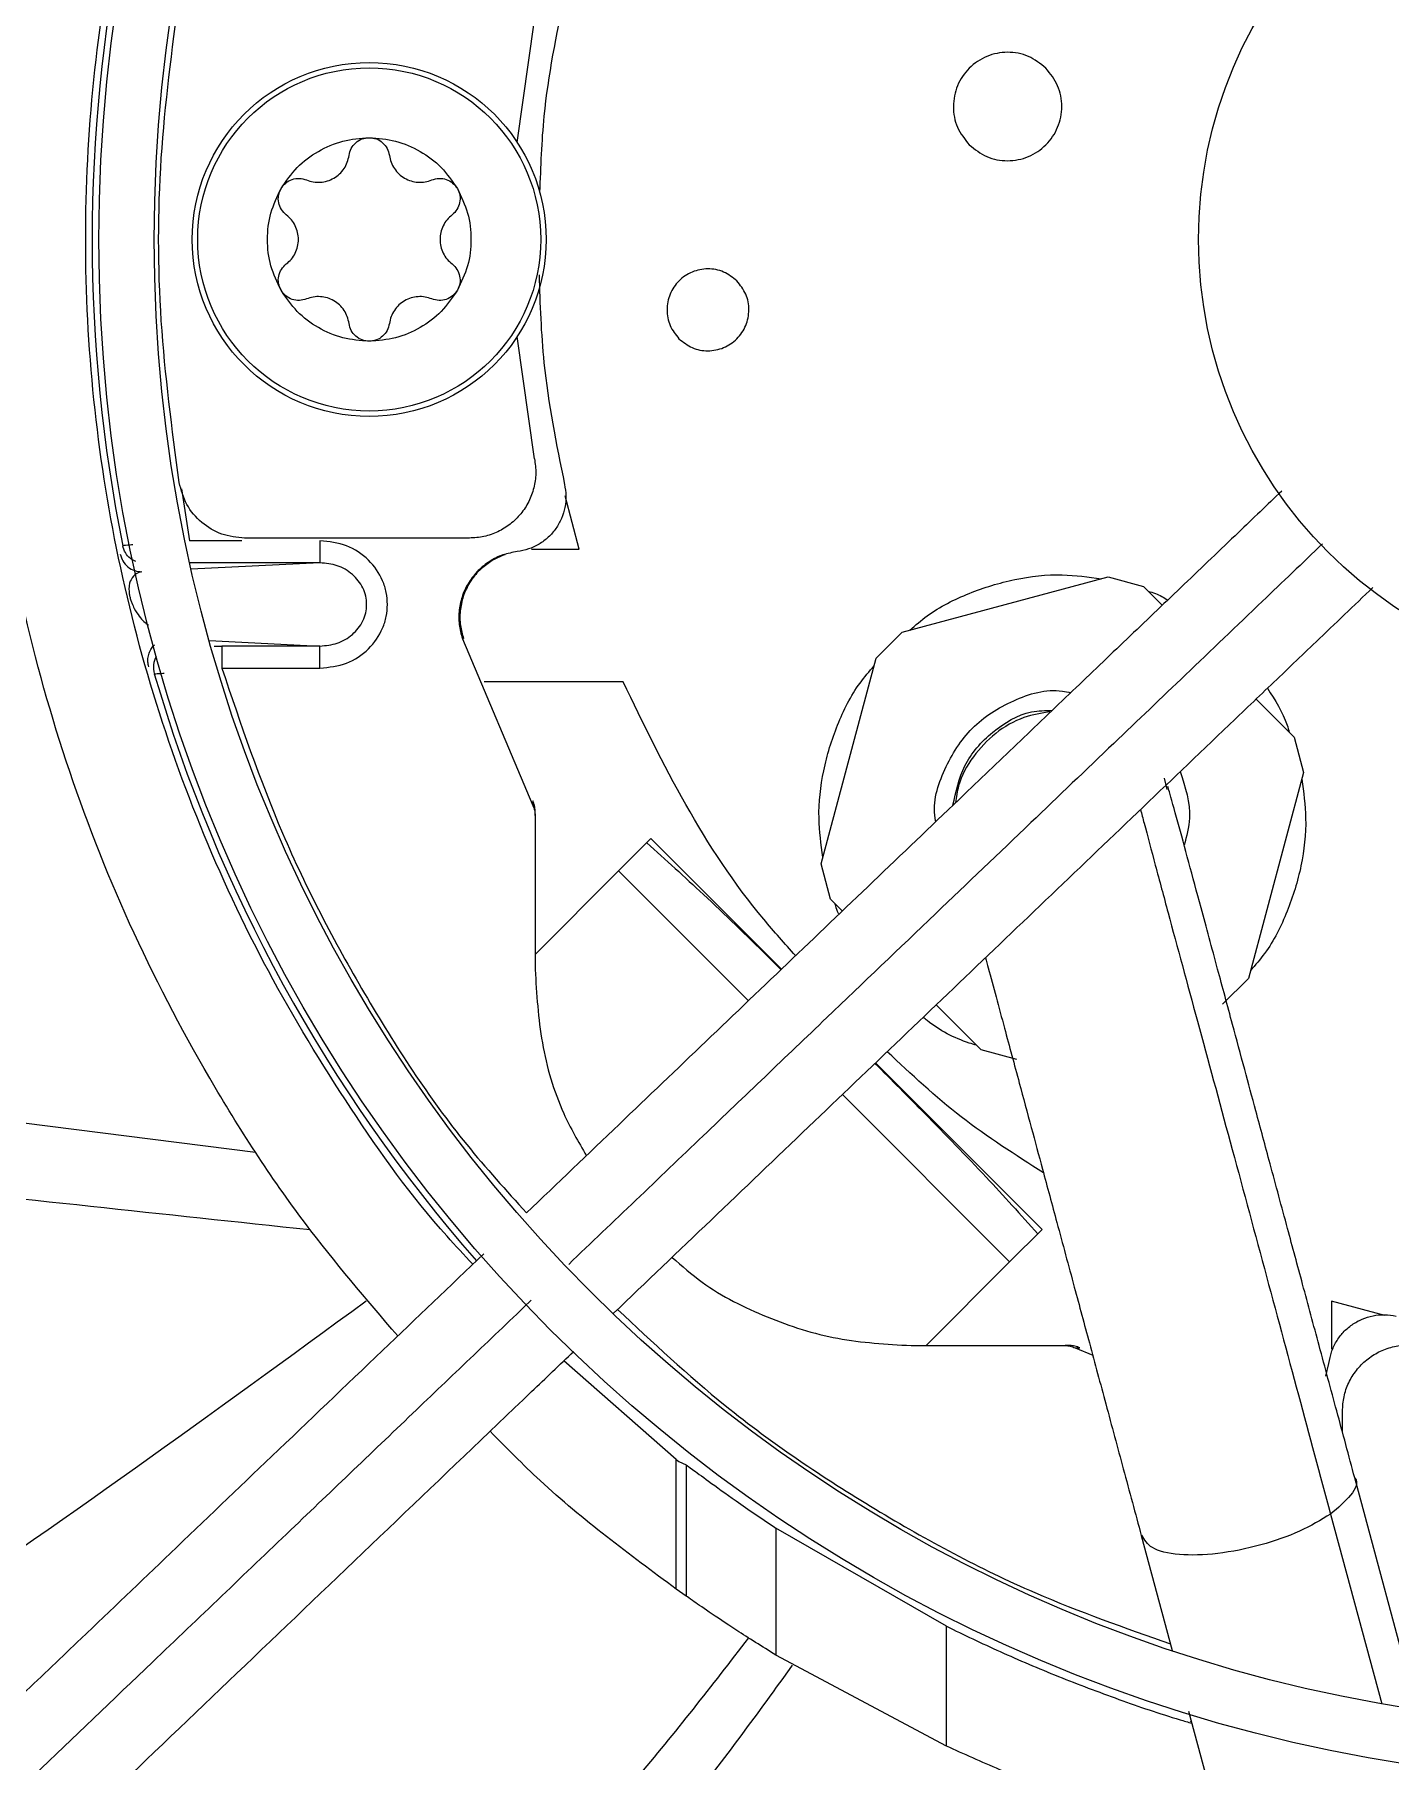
# Model space of a CAD drawing. Header units: inches. Extents: x 1229 to 1453, y -1023 to -720.
# Drawn here: x 1312.251 to 1314.665, y -988.186 to -985.112 of the extents above; entities that cross this region are included whole.
import ezdxf

# ---------------------------------------------------------------- set-up
doc = ezdxf.new("R2010")
doc.units = ezdxf.units.IN
doc.header["$MEASUREMENT"] = 0

msp = doc.modelspace()

# ---------------------------------------------------------------- linework, layer by layer
at = {"color": 18, "linetype": 'Continuous', "lineweight": 25, "true_color": 0x000000}
for p, q in [((1313.1102, -985.3044), (1313.1411, -985.0868)), ((1313.1411, -985.8676), (1313.1102, -985.6499)), ((1312.5126, -985.9213), (1312.5268, -986.0133)), ((1313.2208, -986.0284), (1313.1956, -985.9332)), ((1312.62, -986.0133), (1312.5268, -986.0133)), ((1313.0252, -986.0087), (1312.6251, -986.0087)), ((1312.7591, -986.0133), (1312.7591, -986.0527)), ((1313.1357, -986.0284), (1313.2208, -986.0284)), ((1312.7591, -986.0527), (1312.5274, -986.0527)), ((1312.7591, -986.0527), (1312.53, -986.0642)), ((1313.7955, -986.176), (1314.1619, -986.0778)), ((1314.1619, -986.0778), (1314.2248, -986.0947)), ((1314.2248, -986.0947), (1314.2584, -986.1282)), ((1312.5621, -986.191), (1312.7591, -986.2009)), ((1312.5707, -986.2009), (1312.5845, -986.2009)), ((1312.7591, -986.2009), (1312.5845, -986.2009)), ((1313.0127, -986.1878), (1313.0146, -986.1875)), ((1313.0127, -986.1878), (1313.1378, -986.4843)), ((1313.7494, -986.2221), (1313.7955, -986.176)), ((1313.6512, -986.5885), (1313.7494, -986.2221)), ((1312.5845, -986.2403), (1312.7591, -986.2403)), ((1313.2989, -986.2646), (1313.0516, -986.2646)), ((1314.4254, -986.2953), (1314.4931, -986.3629)), ((1314.4931, -986.3629), (1314.5099, -986.4259)), ((1314.2674, -986.4562), (1314.2623, -986.4361)), ((1314.5099, -986.4259), (1314.4118, -986.7923)), ((1313.1378, -986.4762), (1313.1378, -986.4843)), ((1313.1421, -986.5024), (1313.1421, -986.4939)), ((1313.1421, -986.5024), (1313.1421, -986.7764)), ((1313.3484, -986.5434), (1313.2908, -986.601)), ((1313.3484, -986.5434), (1313.5808, -986.7758)), ((1313.2908, -986.601), (1313.1421, -986.7497)), ((1313.5219, -986.832), (1313.2908, -986.601)), ((1313.6681, -986.6515), (1313.6512, -986.5885)), ((1313.689, -986.6724), (1313.6681, -986.6515)), ((1314.4118, -986.7923), (1314.3657, -986.8384)), ((1313.9363, -986.9197), (1313.856, -986.8394)), ((1310.7236, -986.86), (1312.6447, -987.1014)), ((1313.9993, -986.9366), (1313.9363, -986.9197)), ((1313.7478, -986.9428), (1314.0444, -987.2394)), ((1313.9868, -987.297), (1313.689, -986.9991)), ((1314.0444, -987.2394), (1313.9868, -987.297)), ((1313.9868, -987.297), (1313.8381, -987.4457)), ((1314.6546, -987.3921), (1314.5594, -987.3669)), ((1314.5594, -987.3669), (1314.5594, -987.4521)), ((1313.8114, -987.4457), (1314.0854, -987.4457)), ((1314.0938, -987.4457), (1314.0854, -987.4457)), ((1314.1035, -987.45), (1314.1116, -987.45)), ((1314.1035, -987.45), (1314.1346, -987.4631)), ((1313.3932, -987.6486), (1313.1932, -987.4729)), ((1314.5498, -987.5001), (1314.5551, -987.4774)), ((1314.5791, -987.5995), (1314.5791, -987.5626)), ((1313.3932, -987.8791), (1313.3932, -987.6486)), ((1313.3932, -987.6486), (1313.3977, -987.6521)), ((1313.3977, -987.6521), (1313.4111, -987.6583)), ((1313.4111, -987.6583), (1313.4111, -987.8918)), ((1314.7111, -988.0892), (1314.6011, -987.6812)), ((1313.8743, -987.9454), (1313.5705, -987.7705)), ((1313.5705, -987.7705), (1313.5705, -987.9965)), ((1314.558, -987.7456), (1314.649, -988.0831)), ((1314.2211, -987.7838), (1314.2762, -987.9884)), ((1313.4111, -987.8918), (1313.3932, -987.8791)), ((1313.8743, -988.1586), (1313.8743, -987.9454)), ((1313.8743, -988.1586), (1313.5705, -987.9965)), ((1314.3053, -988.0963), (1314.4337, -988.5723)), ((1314.3087, -988.1152), (1314.3081, -988.1147))]:
    msp.add_line(p, q, dxfattribs=at)
for centre, radius in [((1315.1106, -985.4772), 8.5704), ((1315.1106, -985.4772), 8.472), ((1315.1106, -985.4772), 6.6478), ((1315.1106, -985.4772), 6.5493), ((1315.1106, -985.4772), 4.7037), ((1315.1106, -985.4772), 4.6053), ((1315.1106, -985.4772), 2.745), ((1315.1106, -985.4772), 2.6465), ((1315.1106, -985.4772), 0.7874), ((1312.8468, -985.4772), 0.315), ((1312.8468, -985.4772), 0.3053)]:
    msp.add_circle(centre, radius, dxfattribs=at)
for centre, radius, start, end in [((1315.1106, -985.4772), 2.7569, 168.5929, 191.4071), ((1312.502, -986.2389), 0.0394, 150.1083, 196.2636), ((1315.1106, -985.4772), 2.7569, 196.2782, 221.2445)]:
    msp.add_arc(centre, radius, start, end, dxfattribs=at)
for points, knots in [([(1303.4011, -985.4772), (1303.4059, -985.2217), (1303.4156, -984.7108), (1303.4936, -983.9477), (1303.6177, -983.1911), (1303.792, -982.4444), (1304.0146, -981.7106), (1304.2847, -980.9929), (1304.6012, -980.2945), (1304.9626, -979.6182), (1305.3675, -978.9671), (1305.8142, -978.3438), (1306.3006, -977.751), (1306.8248, -977.1914), (1307.3845, -976.6672), (1307.9772, -976.1807), (1308.6005, -975.7341), (1309.2517, -975.3292), (1309.9279, -974.9677), (1310.6264, -974.6513), (1311.344, -974.3812), (1312.0778, -974.1586), (1312.8246, -973.9844), (1313.5811, -973.8595), (1314.3442, -973.7844), (1315.1106, -973.7593), (1315.877, -973.7844), (1316.6401, -973.8595), (1317.3967, -973.9844), (1318.1434, -974.1586), (1318.8772, -974.3812), (1319.5949, -974.6513), (1320.2933, -974.9677), (1320.9696, -975.3292), (1321.6207, -975.7341), (1322.244, -976.1807), (1322.8368, -976.6672), (1323.3964, -977.1914), (1323.9206, -977.751), (1324.407, -978.3438), (1324.8537, -978.9671), (1325.2586, -979.6182), (1325.6201, -980.2945), (1325.9365, -980.9929), (1326.2066, -981.7106), (1326.4292, -982.4444), (1326.6035, -983.1911), (1326.7277, -983.9477), (1326.8056, -984.7108), (1326.8153, -985.2217), (1326.8201, -985.4772)], [0, 0, 0, 0, 0.020833, 0.041667, 0.0625, 0.083333, 0.104167, 0.125, 0.145833, 0.166667, 0.1875, 0.208333, 0.229167, 0.25, 0.270833, 0.291667, 0.3125, 0.333333, 0.354167, 0.375, 0.395833, 0.416667, 0.4375, 0.458333, 0.479167, 0.5, 0.520833, 0.541667, 0.5625, 0.583333, 0.604167, 0.625, 0.645833, 0.666667, 0.6875, 0.708333, 0.729167, 0.75, 0.770833, 0.791667, 0.8125, 0.833333, 0.854167, 0.875, 0.895833, 0.916667, 0.9375, 0.958333, 0.979167, 1, 1, 1, 1]), ([(1312.8976, -987.4286), (1312.8415, -987.363), (1312.7181, -987.2188), (1312.5586, -986.9721), (1312.4153, -986.6967), (1312.3025, -986.4073), (1312.2204, -986.1078), (1312.1702, -985.8013), (1312.1525, -985.4912), (1312.1673, -985.181), (1312.2146, -984.874), (1312.2937, -984.5737), (1312.4041, -984.2835), (1312.5438, -984.0059), (1312.7134, -983.7462), (1312.8629, -983.5526), (1312.9631, -983.4543), (1312.9894, -983.4284)], [0, 0, 0, 0, 0.05882, 0.129282, 0.199744, 0.270205, 0.340667, 0.411128, 0.48159, 0.552052, 0.622513, 0.692975, 0.763437, 0.833898, 0.90436, 0.974822, 1, 1, 1, 1]), ([(1313.0312, -987.3009), (1313.0158, -987.2845), (1312.9351, -987.1989), (1312.8112, -987.0251), (1312.6627, -986.7816), (1312.5419, -986.5226), (1312.4479, -986.253), (1312.3823, -985.9751), (1312.3456, -985.6919), (1312.3381, -985.4064), (1312.3601, -985.1216), (1312.4113, -984.8407), (1312.491, -984.5664), (1312.5987, -984.302), (1312.7324, -984.0495), (1312.8933, -983.814), (1313.0223, -983.6505), (1313.1033, -983.5726), (1313.1158, -983.5607)], [0, 0, 0, 0, 0.01644, 0.085793, 0.155147, 0.2245, 0.293853, 0.363206, 0.432559, 0.501912, 0.571266, 0.640619, 0.709972, 0.779325, 0.848678, 0.918031, 0.987385, 1, 1, 1, 1]), ([(1312.5086, -985.9099), (1312.4959, -985.8142), (1312.4704, -985.6226), (1312.4704, -985.3318), (1312.4959, -985.1402), (1312.5086, -985.0444)], [0, 0, 0, 0, 0.333333, 0.666667, 1, 1, 1, 1]), ([(1313.1945, -985.0412), (1313.1798, -985.1131), (1313.1559, -985.2294), (1313.1518, -985.3479), (1313.1502, -985.3932)], [0, 0, 0, 0, 0.618438, 1, 1, 1, 1]), ([(1314.0513, -985.1723), (1314.0414, -985.1644), (1314.0215, -985.1486), (1313.983, -985.1417), (1313.9453, -985.1491), (1313.9132, -985.1706), (1313.8917, -985.2027), (1313.8843, -985.2404), (1313.8912, -985.2789), (1313.907, -985.2988), (1313.9149, -985.3087)], [0, 0, 0, 0, 0.124999, 0.25, 0.375002, 0.500001, 0.625, 0.75, 0.875001, 1, 1, 1, 1]), ([(1313.9149, -985.3087), (1313.9249, -985.3166), (1313.9448, -985.3325), (1313.9833, -985.3394), (1314.021, -985.332), (1314.0531, -985.3105), (1314.0746, -985.2784), (1314.082, -985.2407), (1314.075, -985.2022), (1314.0592, -985.1823), (1314.0513, -985.1723)], [0, 0, 0, 0, 0.1249987, 0.2499993, 0.3749999, 0.4999987, 0.6249994, 0.7499994, 0.8749992, 1, 1, 1, 1]), ([(1312.69, -985.3866), (1312.6989, -985.3735), (1312.7168, -985.3473), (1312.7554, -985.3188), (1312.7994, -985.2997), (1312.831, -985.2973), (1312.8468, -985.2961)], [0, 0, 0, 0, 0.25, 0.5, 0.750005, 1, 1, 1, 1]), ([(1312.8109, -985.3276), (1312.8119, -985.3233), (1312.814, -985.3148), (1312.8225, -985.3045), (1312.8338, -985.2974), (1312.8425, -985.2965), (1312.8468, -985.2961)], [0, 0, 0, 0, 0.250006, 0.500009, 0.749996, 1, 1, 1, 1]), ([(1312.8468, -985.2961), (1312.8512, -985.2965), (1312.8599, -985.2974), (1312.8712, -985.3045), (1312.8797, -985.3148), (1312.8818, -985.3233), (1312.8828, -985.3276)], [0, 0, 0, 0, 0.250001, 0.500004, 0.750003, 1, 1, 1, 1]), ([(1312.8468, -985.2961), (1312.8626, -985.2973), (1312.8943, -985.2997), (1312.9383, -985.3188), (1312.9768, -985.3473), (1312.9947, -985.3735), (1313.0037, -985.3866)], [0, 0, 0, 0, 0.25, 0.500003, 0.750002, 1, 1, 1, 1]), ([(1312.7352, -985.3712), (1312.7392, -985.3726), (1312.7472, -985.3753), (1312.76, -985.3757), (1312.7724, -985.3735), (1312.7841, -985.3685), (1312.7943, -985.3609), (1312.8024, -985.3512), (1312.8084, -985.34), (1312.8101, -985.3317), (1312.8109, -985.3276)], [0, 0, 0, 0, 0.124999, 0.250005, 0.375002, 0.5, 0.625001, 0.750004, 0.875002, 1, 1, 1, 1]), ([(1312.8828, -985.3276), (1312.8836, -985.3317), (1312.8853, -985.34), (1312.8912, -985.3512), (1312.8994, -985.3609), (1312.9096, -985.3685), (1312.9212, -985.3735), (1312.9337, -985.3757), (1312.9464, -985.3753), (1312.9544, -985.3726), (1312.9584, -985.3712)], [0, 0, 0, 0, 0.125002, 0.250001, 0.375005, 0.500007, 0.625007, 0.750004, 0.875, 1, 1, 1, 1]), ([(1312.69, -985.3866), (1312.6926, -985.3831), (1312.6977, -985.376), (1312.7095, -985.3698), (1312.7227, -985.3675), (1312.731, -985.37), (1312.7352, -985.3712)], [0, 0, 0, 0, 0.249995, 0.50001, 0.749993, 1, 1, 1, 1]), ([(1312.9584, -985.3712), (1312.9626, -985.37), (1312.971, -985.3675), (1312.9842, -985.3698), (1312.996, -985.376), (1313.0011, -985.3831), (1313.0037, -985.3866)], [0, 0, 0, 0, 0.250002, 0.500004, 0.749994, 1, 1, 1, 1]), ([(1312.69, -985.5677), (1312.6831, -985.5534), (1312.6694, -985.5248), (1312.6639, -985.4772), (1312.6694, -985.4295), (1312.6831, -985.4009), (1312.69, -985.3866)], [0, 0, 0, 0, 0.250001, 0.5, 0.749999, 1, 1, 1, 1]), ([(1312.6993, -985.4335), (1312.6961, -985.4305), (1312.6898, -985.4245), (1312.6851, -985.4119), (1312.6846, -985.3986), (1312.6882, -985.3906), (1312.69, -985.3866)], [0, 0, 0, 0, 0.249994, 0.499995, 0.749996, 1, 1, 1, 1]), ([(1313.0037, -985.3866), (1313.0055, -985.3906), (1313.009, -985.3986), (1313.0085, -985.4119), (1313.0039, -985.4245), (1312.9975, -985.4305), (1312.9944, -985.4335)], [0, 0, 0, 0, 0.2499947, 0.499993, 0.749993, 1, 1, 1, 1]), ([(1313.0037, -985.3866), (1313.0105, -985.4009), (1313.0243, -985.4295), (1313.0298, -985.4772), (1313.0243, -985.5248), (1313.0105, -985.5534), (1313.0037, -985.5677)], [0, 0, 0, 0, 0.249999, 0.5, 0.750001, 1, 1, 1, 1]), ([(1312.6993, -985.5208), (1312.7025, -985.5181), (1312.7088, -985.5125), (1312.7156, -985.5017), (1312.7199, -985.4898), (1312.7213, -985.4772), (1312.7199, -985.4646), (1312.7156, -985.4526), (1312.7088, -985.4418), (1312.7025, -985.4363), (1312.6993, -985.4335)], [0, 0, 0, 0, 0.125002, 0.250001, 0.375001, 0.5, 0.624999, 0.749999, 0.874998, 1, 1, 1, 1]), ([(1312.9944, -985.4335), (1312.9912, -985.4363), (1312.9849, -985.4418), (1312.9781, -985.4526), (1312.9738, -985.4646), (1312.9724, -985.4772), (1312.9738, -985.4898), (1312.9781, -985.5017), (1312.9849, -985.5125), (1312.9912, -985.5181), (1312.9944, -985.5208)], [0, 0, 0, 0, 0.124996, 0.249997, 0.374999, 0.5, 0.625001, 0.750003, 0.875004, 1, 1, 1, 1]), ([(1326.8201, -985.4772), (1326.8153, -985.7326), (1326.8056, -986.2436), (1326.7277, -987.0067), (1326.6035, -987.7632), (1326.4292, -988.51), (1326.2066, -989.2438), (1325.9365, -989.9614), (1325.6201, -990.6599), (1325.2586, -991.3361), (1324.8537, -991.9873), (1324.407, -992.6106), (1323.9206, -993.2033), (1323.3964, -993.763), (1322.8368, -994.2871), (1322.244, -994.7736), (1321.6207, -995.2202), (1320.9696, -995.6252), (1320.2933, -995.9866), (1319.5949, -996.3031), (1318.8772, -996.5732), (1318.1434, -996.7958), (1317.3967, -996.9699), (1316.6401, -997.0948), (1315.877, -997.17), (1315.1106, -997.1951), (1314.3442, -997.17), (1313.5811, -997.0948), (1312.8246, -996.9699), (1312.0778, -996.7958), (1311.344, -996.5732), (1310.6264, -996.3031), (1309.9279, -995.9866), (1309.2517, -995.6252), (1308.6005, -995.2202), (1307.9772, -994.7736), (1307.3845, -994.2871), (1306.8248, -993.763), (1306.3006, -993.2033), (1305.8142, -992.6106), (1305.3675, -991.9873), (1304.9626, -991.3361), (1304.6012, -990.6599), (1304.2847, -989.9614), (1304.0146, -989.2438), (1303.792, -988.51), (1303.6177, -987.7632), (1303.4936, -987.0067), (1303.4156, -986.2436), (1303.4059, -985.7326), (1303.4011, -985.4772)], [0, 0, 0, 0, 0.020833, 0.041667, 0.0625, 0.083333, 0.104167, 0.125, 0.145833, 0.166667, 0.1875, 0.208333, 0.229167, 0.25, 0.270833, 0.291667, 0.3125, 0.333333, 0.354167, 0.375, 0.395833, 0.416667, 0.4375, 0.458333, 0.479167, 0.5, 0.520833, 0.541667, 0.5625, 0.583333, 0.604167, 0.625, 0.645833, 0.666667, 0.6875, 0.708333, 0.729167, 0.75, 0.770833, 0.791667, 0.8125, 0.833333, 0.854167, 0.875, 0.895833, 0.916667, 0.9375, 0.958333, 0.979167, 1, 1, 1, 1]), ([(1312.69, -985.5677), (1312.6882, -985.5637), (1312.6846, -985.5557), (1312.6851, -985.5424), (1312.6898, -985.5299), (1312.6961, -985.5239), (1312.6993, -985.5208)], [0, 0, 0, 0, 0.250004, 0.500005, 0.750006, 1, 1, 1, 1]), ([(1312.9944, -985.5208), (1312.9975, -985.5239), (1313.0039, -985.5299), (1313.0085, -985.5424), (1313.009, -985.5557), (1313.0055, -985.5637), (1313.0037, -985.5677)], [0, 0, 0, 0, 0.250007, 0.500007, 0.750005, 1, 1, 1, 1]), ([(1313.1491, -985.5399), (1313.1508, -985.5922), (1313.1549, -985.7179), (1313.1799, -985.8412), (1313.1945, -985.9131)], [0, 0, 0, 0, 0.416577, 1, 1, 1, 1]), ([(1313.5012, -985.5509), (1313.4937, -985.545), (1313.4787, -985.533), (1313.4496, -985.5278), (1313.4212, -985.5334), (1313.3969, -985.5496), (1313.3807, -985.5739), (1313.3751, -985.6024), (1313.3803, -985.6314), (1313.3923, -985.6464), (1313.3982, -985.6539)], [0, 0, 0, 0, 0.124997, 0.250001, 0.374999, 0.500001, 0.625, 0.75, 0.875, 1, 1, 1, 1]), ([(1313.3982, -985.6539), (1313.4058, -985.6599), (1313.4208, -985.6718), (1313.4498, -985.6771), (1313.4783, -985.6715), (1313.5026, -985.6553), (1313.5188, -985.631), (1313.5244, -985.6025), (1313.5191, -985.5735), (1313.5072, -985.5585), (1313.5012, -985.5509)], [0, 0, 0, 0, 0.125001, 0.249998, 0.375002, 0.499998, 0.624999, 0.749999, 0.874998, 1, 1, 1, 1]), ([(1312.7352, -985.5831), (1312.731, -985.5843), (1312.7227, -985.5868), (1312.7095, -985.5846), (1312.6977, -985.5783), (1312.6926, -985.5713), (1312.69, -985.5677)], [0, 0, 0, 0, 0.250007, 0.49999, 0.750004, 1, 1, 1, 1]), ([(1312.8468, -985.6583), (1312.831, -985.6571), (1312.7994, -985.6547), (1312.7554, -985.6356), (1312.7168, -985.607), (1312.6989, -985.5808), (1312.69, -985.5677)], [0, 0, 0, 0, 0.249995, 0.5, 0.75, 1, 1, 1, 1]), ([(1312.8109, -985.6268), (1312.8101, -985.6226), (1312.8084, -985.6144), (1312.8024, -985.6031), (1312.7943, -985.5934), (1312.7841, -985.5859), (1312.7724, -985.5808), (1312.76, -985.5786), (1312.7472, -985.5791), (1312.7392, -985.5818), (1312.7352, -985.5831)], [0, 0, 0, 0, 0.124998, 0.249996, 0.374999, 0.5, 0.624998, 0.749995, 0.875001, 1, 1, 1, 1]), ([(1313.0037, -985.5677), (1312.9947, -985.5808), (1312.9768, -985.607), (1312.9383, -985.6356), (1312.8943, -985.6547), (1312.8626, -985.6571), (1312.8468, -985.6583)], [0, 0, 0, 0, 0.249998, 0.499997, 0.75, 1, 1, 1, 1]), ([(1312.9584, -985.5831), (1312.9544, -985.5818), (1312.9464, -985.5791), (1312.9337, -985.5786), (1312.9212, -985.5808), (1312.9096, -985.5859), (1312.8994, -985.5934), (1312.8912, -985.6031), (1312.8853, -985.6144), (1312.8836, -985.6226), (1312.8828, -985.6268)], [0, 0, 0, 0, 0.125, 0.249996, 0.374993, 0.499993, 0.624995, 0.749999, 0.874998, 1, 1, 1, 1]), ([(1313.0037, -985.5677), (1313.0011, -985.5713), (1312.996, -985.5783), (1312.9842, -985.5846), (1312.971, -985.5868), (1312.9626, -985.5843), (1312.9584, -985.5831)], [0, 0, 0, 0, 0.250006, 0.499996, 0.749998, 1, 1, 1, 1]), ([(1312.8468, -985.6583), (1312.8425, -985.6578), (1312.8338, -985.6569), (1312.8225, -985.6498), (1312.814, -985.6395), (1312.8119, -985.631), (1312.8109, -985.6268)], [0, 0, 0, 0, 0.249999, 0.5, 0.749998, 1, 1, 1, 1]), ([(1312.8828, -985.6268), (1312.8818, -985.631), (1312.8797, -985.6395), (1312.8712, -985.6498), (1312.8599, -985.6569), (1312.8512, -985.6578), (1312.8468, -985.6583)], [0, 0, 0, 0, 0.250001, 0.500006, 0.750015, 1, 1, 1, 1]), ([(1313.1411, -985.8676), (1313.1422, -985.8762), (1313.1445, -985.8935), (1313.1406, -985.9196), (1313.1316, -985.9441), (1313.1172, -985.9661), (1313.0984, -985.9845), (1313.0761, -985.9981), (1313.0513, -986.007), (1313.0339, -986.0081), (1313.0252, -986.0087)], [0, 0, 0, 0, 0.125, 0.249999, 0.374999, 0.5, 0.624999, 0.749996, 0.874997, 1, 1, 1, 1]), ([(1312.6251, -986.0087), (1312.6112, -986.0073), (1312.5835, -986.0044), (1312.5473, -985.9823), (1312.5196, -985.9502), (1312.5122, -985.9234), (1312.5086, -985.9099)], [0, 0, 0, 0, 0.250002, 0.499998, 0.750001, 1, 1, 1, 1]), ([(1313.1945, -985.9131), (1313.1956, -985.9199), (1313.1979, -985.9335), (1313.1957, -985.9541), (1313.1898, -985.9739), (1313.1796, -985.992), (1313.1661, -986.0076), (1313.1495, -986.0199), (1313.1307, -986.029), (1313.1172, -986.0314), (1313.1104, -986.0327)], [0, 0, 0, 0, 0.124963, 0.249991, 0.374921, 0.499982, 0.624916, 0.749983, 0.874954, 1, 1, 1, 1]), ([(1314.4711, -985.9249), (1314.4454, -985.9495), (1314.3875, -986.0048), (1314.2977, -986.0907), (1314.2013, -986.1827), (1314.1041, -986.2756), (1314.0057, -986.3697), (1313.8375, -986.5304), (1313.5994, -986.758), (1313.3396, -987.0062), (1313.1818, -987.1571), (1313.1268, -987.2096)], [0, 0, 0, 0, 0.057317, 0.129017, 0.200419, 0.272193, 0.345807, 0.419906, 0.647375, 0.877231, 1, 1, 1, 1]), ([(1312.7591, -986.2403), (1312.7753, -986.2385), (1312.8071, -986.2349), (1312.8471, -986.2081), (1312.869, -986.1765), (1312.8778, -986.1484), (1312.8799, -986.1268), (1312.8778, -986.1051), (1312.869, -986.0771), (1312.8471, -986.0454), (1312.8071, -986.0186), (1312.7753, -986.0151), (1312.7591, -986.0133)], [0, 0, 0, 0, 0.132077, 0.259803, 0.381601, 0.440898, 0.500001, 0.559049, 0.618402, 0.740198, 0.867926, 1, 1, 1, 1]), ([(1312.4037, -986.0373), (1312.405, -986.0415), (1312.4077, -986.0501), (1312.4169, -986.0604), (1312.4289, -986.0674), (1312.4379, -986.0682), (1312.4423, -986.0687)], [0, 0, 0, 0, 0.242728, 0.500242, 0.757623, 1, 1, 1, 1]), ([(1312.4263, -986.0206), (1312.4229, -986.0209), (1312.4105, -986.0219), (1312.4091, -986.0222), (1312.4081, -986.0224)], [0, 0, 0, 0, 0.270824, 1, 1, 1, 1]), ([(1312.4317, -986.0506), (1312.4283, -986.049), (1312.4206, -986.0454), (1312.4121, -986.0352), (1312.4094, -986.0266), (1312.4081, -986.0224)], [0, 0, 0, 0, 0.296455, 0.658774, 1, 1, 1, 1]), ([(1313.1104, -986.0327), (1313.1018, -986.0343), (1313.0845, -986.0375), (1313.0608, -986.0494), (1313.0402, -986.0659), (1313.0238, -986.0866), (1313.0122, -986.1103), (1313.0063, -986.136), (1313.0058, -986.1624), (1313.0104, -986.1793), (1313.0127, -986.1878)], [0, 0, 0, 0, 0.125205, 0.250386, 0.375498, 0.50053, 0.625478, 0.750353, 0.875183, 1, 1, 1, 1]), ([(1313.0883, -986.0379), (1313.0882, -986.0379), (1313.0797, -986.0399), (1313.0639, -986.0487), (1313.0425, -986.0649), (1313.0252, -986.0867), (1313.0134, -986.1118), (1313.008, -986.1382), (1313.0081, -986.1639), (1313.0125, -986.1798), (1313.0146, -986.1875)], [0, 0, 0, 0, 0.002799, 0.141498, 0.28757, 0.43758, 0.587497, 0.733299, 0.871594, 1, 1, 1, 1]), ([(1313.0301, -986.082), (1313.0308, -986.0808), (1313.0357, -986.0725), (1313.0486, -986.0602), (1313.0676, -986.046), (1313.082, -986.0404), (1313.0889, -986.0376)], [0, 0, 0, 0, 0.056292, 0.380775, 0.697076, 1, 1, 1, 1]), ([(1314.5439, -986.0187), (1314.5081, -986.0529), (1314.4268, -986.1306), (1314.3029, -986.2491), (1314.1655, -986.3803), (1314.0172, -986.5221), (1313.8469, -986.6848), (1313.6525, -986.8706), (1313.4348, -987.0786), (1313.2817, -987.225), (1313.2019, -987.3012)], [0, 0, 0, 0, 0.079853, 0.181675, 0.276802, 0.386771, 0.513051, 0.657294, 0.821409, 1, 1, 1, 1]), ([(1312.4423, -986.0687), (1312.4387, -986.0695), (1312.4317, -986.0711), (1312.4237, -986.0805), (1312.4189, -986.0907), (1312.4193, -986.1041), (1312.4197, -986.108), (1312.4203, -986.1112), (1312.421, -986.1146), (1312.422, -986.118), (1312.423, -986.1211), (1312.4253, -986.1273), (1312.4305, -986.1377), (1312.4412, -986.1539), (1312.4486, -986.1595), (1312.4537, -986.1634)], [0, 0, 0, 0, 0.207853, 0.412921, 0.557566, 0.578567, 0.588222, 0.59728, 0.606, 0.614863, 0.624253, 0.634269, 0.678705, 0.77663, 1, 1, 1, 1]), ([(1312.7591, -986.2009), (1312.7696, -986.1999), (1312.7904, -986.198), (1312.8135, -986.1843), (1312.8278, -986.1694), (1312.8359, -986.1564), (1312.8411, -986.1419), (1312.8428, -986.1268), (1312.8411, -986.1116), (1312.8359, -986.0972), (1312.8278, -986.0841), (1312.8135, -986.0692), (1312.7904, -986.0556), (1312.7696, -986.0536), (1312.7591, -986.0527)], [0, 0, 0, 0, 0.127637, 0.253726, 0.316126, 0.377879, 0.439094, 0.5, 0.560907, 0.622121, 0.683875, 0.746274, 0.872363, 1, 1, 1, 1]), ([(1313.8093, -986.1723), (1313.8193, -986.1636), (1313.8507, -986.1364), (1313.9142, -986.1049), (1313.9954, -986.0799), (1314.0757, -986.0708), (1314.127, -986.0778), (1314.1501, -986.081)], [0, 0, 0, 0, 0.109001, 0.342059, 0.57512, 0.808177, 1, 1, 1, 1]), ([(1313.0141, -986.1876), (1313.011, -986.1736), (1313.0062, -986.152), (1313.0109, -986.1219), (1313.018, -986.1001), (1313.0263, -986.0877), (1313.0301, -986.082)], [0, 0, 0, 0, 0.38492, 0.596381, 0.815671, 1, 1, 1, 1]), ([(1313.2818, -987.3882), (1313.3975, -987.2776), (1313.6231, -987.062), (1313.9578, -986.7422), (1314.2048, -986.5061), (1314.3692, -986.349), (1314.4514, -986.2705), (1314.5393, -986.1865), (1314.5997, -986.1288), (1314.6334, -986.0965)], [0, 0, 0, 0, 0.2572002, 0.5013761, 0.7428916, 0.8052006, 0.8660017, 0.925153, 1, 1, 1, 1]), ([(1314.2333, -986.1032), (1314.2377, -986.1043), (1314.2501, -986.1076), (1314.2611, -986.1144), (1314.2682, -986.1188)], [0, 0, 0, 0, 0.353524, 1, 1, 1, 1]), ([(1312.4543, -986.2376), (1312.4537, -986.2349), (1312.4525, -986.2293), (1312.453, -986.2204), (1312.4556, -986.2113), (1312.4597, -986.2037), (1312.4637, -986.1999), (1312.4653, -986.1984)], [0, 0, 0, 0, 0.192147, 0.400463, 0.621153, 0.848593, 1, 1, 1, 1]), ([(1312.5845, -986.2009), (1312.5845, -986.2016), (1312.5845, -986.2029), (1312.5845, -986.212), (1312.5845, -986.225), (1312.5845, -986.2352), (1312.5845, -986.2403)], [0, 0, 0, 0, 0.2500041, 0.4999999, 0.7499969, 1, 1, 1, 1]), ([(1312.7591, -986.2403), (1312.7591, -986.2352), (1312.7591, -986.225), (1312.7591, -986.212), (1312.7591, -986.2029), (1312.7591, -986.2016), (1312.7591, -986.2009)], [0, 0, 0, 0, 0.2500031, 0.5000001, 0.7499959, 1, 1, 1, 1]), ([(1312.4642, -986.2499), (1312.4658, -986.25), (1312.468, -986.2501), (1312.4788, -986.2493), (1312.482, -986.2491)], [0, 0, 0, 0, 0.703794, 1, 1, 1, 1]), ([(1312.5845, -986.2403), (1312.6181, -986.3392), (1312.6859, -986.5394), (1312.835, -986.8227), (1312.9816, -987.0495), (1313.0906, -987.1697), (1313.1268, -987.2096)], [0, 0, 0, 0, 0.279587, 0.565487, 0.855755, 1, 1, 1, 1]), ([(1313.6059, -986.7517), (1313.5867, -986.7304), (1313.5121, -986.648), (1313.4058, -986.4857), (1313.3344, -986.338), (1313.2989, -986.2646)], [0, 0, 0, 0, 0.148915, 0.576563, 1, 1, 1, 1]), ([(1313.6544, -986.5767), (1313.6512, -986.5536), (1313.6442, -986.5024), (1313.6533, -986.422), (1313.6783, -986.3408), (1313.7097, -986.2774), (1313.737, -986.2459), (1313.7457, -986.2359)], [0, 0, 0, 0, 0.191822, 0.424881, 0.657939, 0.890999, 1, 1, 1, 1]), ([(1313.8554, -986.5133), (1313.855, -986.5113), (1313.8485, -986.4804), (1313.8683, -986.4182), (1313.9158, -986.3425), (1313.9916, -986.2946), (1314.0568, -986.2751), (1314.0906, -986.2827), (1314.0956, -986.2838)], [0, 0, 0, 0, 0.016573, 0.252241, 0.487908, 0.723576, 0.959243, 1, 1, 1, 1]), ([(1314.4457, -986.276), (1314.4592, -986.297), (1314.4753, -986.3219), (1314.4834, -986.3501), (1314.4846, -986.3545)], [0, 0, 0, 0, 0.845367, 1, 1, 1, 1]), ([(1313.8859, -986.4841), (1313.8912, -986.4599), (1313.9019, -986.4099), (1313.954, -986.3511), (1314.0117, -986.3165), (1314.0504, -986.3154), (1314.0629, -986.3151)], [0, 0, 0, 0, 0.275204, 0.567737, 0.860271, 1, 1, 1, 1]), ([(1314.0601, -986.3177), (1314.0438, -986.3203), (1314.0086, -986.3259), (1313.9602, -986.3544), (1313.9203, -986.3964), (1313.8958, -986.4402), (1313.892, -986.4696), (1313.8906, -986.4796)], [0, 0, 0, 0, 0.1940099, 0.4218306, 0.6496965, 0.8798878, 1, 1, 1, 1]), ([(1314.2905, -986.4243), (1314.2994, -986.4519), (1314.3136, -986.4956), (1314.3017, -986.5394), (1314.2974, -986.5554)], [0, 0, 0, 0, 0.632259, 1, 1, 1, 1]), ([(1314.5068, -986.4377), (1314.51, -986.4608), (1314.5169, -986.5121), (1314.5079, -986.5924), (1314.4829, -986.6736), (1314.4514, -986.737), (1314.4242, -986.7685), (1314.4155, -986.7785)], [0, 0, 0, 0, 0.191822, 0.42488, 0.657939, 0.890997, 1, 1, 1, 1]), ([(1313.1421, -986.4939), (1313.1419, -986.4909), (1313.1415, -986.4847), (1313.1391, -986.479), (1313.1378, -986.4762)], [0, 0, 0, 0, 0.499995, 1, 1, 1, 1]), ([(1314.6011, -987.6812), (1314.5905, -987.6417), (1314.5698, -987.5649), (1314.5385, -987.4489), (1314.5092, -987.3401), (1314.48, -987.2318), (1314.4521, -987.1286), (1314.4267, -987.0342), (1314.4044, -986.9516), (1314.3815, -986.8666), (1314.3551, -986.7686), (1314.3287, -986.6708), (1314.3045, -986.5818), (1314.2852, -986.5107), (1314.2719, -986.4622), (1314.2692, -986.4533), (1314.2685, -986.4507)], [0, 0, 0, 0, 0.086555, 0.168328, 0.244021, 0.312727, 0.392558, 0.458547, 0.511091, 0.569457, 0.6439, 0.731959, 0.805122, 0.883046, 0.965405, 1, 1, 1, 1]), ([(1313.1378, -986.4843), (1313.139, -986.4872), (1313.1416, -986.4929), (1313.1419, -986.4992), (1313.1421, -986.5024)], [0, 0, 0, 0, 0.499815, 1, 1, 1, 1]), ([(1314.2197, -986.4919), (1314.2218, -986.4998), (1314.2296, -986.529), (1314.246, -986.5908), (1314.2766, -986.7046), (1314.3211, -986.8687), (1314.3795, -987.0835), (1314.4401, -987.3083), (1314.5008, -987.5335), (1314.539, -987.6755), (1314.558, -987.7456)], [0, 0, 0, 0, 0.027557, 0.102361, 0.178933, 0.337215, 0.501507, 0.669079, 0.836408, 1, 1, 1, 1]), ([(1313.3409, -986.551), (1313.3746, -986.5813), (1313.4476, -986.647), (1313.5261, -986.7235), (1313.5717, -986.7687), (1313.5798, -986.7767)], [0, 0, 0, 0, 0.414431, 0.89593, 1, 1, 1, 1]), ([(1313.6831, -986.6779), (1313.6822, -986.6763), (1313.679, -986.6707), (1313.6775, -986.6644), (1313.6765, -986.6599)], [0, 0, 0, 0, 0.294032, 1, 1, 1, 1]), ([(1313.9438, -986.7556), (1313.9454, -986.7616), (1313.9555, -986.799), (1313.9759, -986.8746), (1314.0018, -986.9706), (1314.0246, -987.0553), (1314.047, -987.1381), (1314.0725, -987.2328), (1314.1004, -987.3363), (1314.1296, -987.4444), (1314.1588, -987.5528), (1314.1899, -987.6682), (1314.2105, -987.7446), (1314.2211, -987.7838)], [0, 0, 0, 0, 0.0224612, 0.1399415, 0.2392492, 0.3167885, 0.3875555, 0.4762446, 0.5831696, 0.6749689, 0.7759268, 0.884841, 1, 1, 1, 1]), ([(1313.1421, -986.7764), (1313.1448, -986.8201), (1313.1501, -986.9075), (1313.183, -987.0204), (1313.2191, -987.0831), (1313.2333, -987.1078)], [0, 0, 0, 0, 0.377261, 0.754524, 1, 1, 1, 1]), ([(1313.9278, -986.9113), (1313.9235, -986.91), (1313.892, -986.9008), (1313.8593, -986.8835), (1313.8353, -986.8635), (1313.8329, -986.8615)], [0, 0, 0, 0, 0.12628, 0.915353, 1, 1, 1, 1]), ([(1314.047, -987.1381), (1313.9971, -987.1065), (1313.8976, -987.0434), (1313.8117, -986.9628), (1313.7689, -986.9227)], [0, 0, 0, 0, 0.501718, 1, 1, 1, 1]), ([(1313.7471, -986.9436), (1313.7765, -986.9731), (1313.8431, -987.0401), (1313.9409, -987.1402), (1314.0065, -987.2132), (1314.0368, -987.2469)], [0, 0, 0, 0, 0.298073, 0.675348, 1, 1, 1, 1]), ([(1312.7418, -987.24), (1312.2202, -987.1843), (1311.5637, -987.1141), (1310.9084, -987.0378), (1310.7738, -987.0221)], [0, 0, 0, 0, 0.794551, 1, 1, 1, 1]), ([(1313.0507, -987.2823), (1312.9906, -987.3398), (1312.8649, -987.4599), (1312.679, -987.6375), (1312.5003, -987.8082), (1312.3526, -987.9494), (1312.2264, -988.07), (1312.1094, -988.1818), (1311.9776, -988.3078), (1311.8411, -988.4382), (1311.7485, -988.5267), (1311.7051, -988.5682)], [0, 0, 0, 0, 0.1337458, 0.2795882, 0.4136635, 0.5317367, 0.6087523, 0.6951259, 0.7927806, 0.9029574, 1, 1, 1, 1]), ([(1313.3858, -987.2888), (1313.4033, -987.304), (1313.4539, -987.3481), (1313.5541, -987.3978), (1313.6799, -987.4384), (1313.7676, -987.4432), (1313.8114, -987.4457)], [0, 0, 0, 0, 0.150096, 0.433398, 0.716697, 1, 1, 1, 1]), ([(1311.4717, -988.298), (1311.6535, -988.1841), (1312.1216, -987.8908), (1312.5681, -987.5654), (1312.8413, -987.3663)], [0, 0, 0, 0, 0.388294, 1, 1, 1, 1]), ([(1313.1349, -987.3652), (1313.0669, -987.4302), (1312.9243, -987.5664), (1312.6998, -987.781), (1312.4729, -987.9978), (1312.2447, -988.2159), (1312.0164, -988.4341), (1311.8585, -988.585), (1311.7764, -988.6634)], [0, 0, 0, 0, 0.149737, 0.314149, 0.495125, 0.650352, 0.818234, 1, 1, 1, 1]), ([(1313.2888, -987.3815), (1313.3514, -987.44), (1313.4933, -987.5726), (1313.7439, -987.7405), (1314.0097, -987.884), (1314.1918, -987.9481), (1314.2731, -987.9767)], [0, 0, 0, 0, 0.221362, 0.501463, 0.777349, 1, 1, 1, 1]), ([(1314.5551, -987.4774), (1314.5564, -987.4706), (1314.5588, -987.4571), (1314.5678, -987.4383), (1314.5801, -987.4217), (1314.5958, -987.4082), (1314.6139, -987.398), (1314.6336, -987.392), (1314.6543, -987.3899), (1314.6679, -987.3921), (1314.6747, -987.3933)], [0, 0, 0, 0, 0.124972, 0.250011, 0.374944, 0.500012, 0.624941, 0.750009, 0.87497, 1, 1, 1, 1]), ([(1311.8662, -988.741), (1311.9155, -988.6939), (1312.0221, -988.592), (1312.285, -988.3408), (1312.6587, -987.9836), (1313.0004, -987.6571), (1313.1858, -987.48), (1313.2108, -987.4561)], [0, 0, 0, 0, 0.11035, 0.238589, 0.587584, 0.944376, 1, 1, 1, 1]), ([(1314.0854, -987.4457), (1314.0886, -987.4459), (1314.0949, -987.4462), (1314.1006, -987.4488), (1314.1035, -987.45)], [0, 0, 0, 0, 0.50022, 1, 1, 1, 1]), ([(1314.1116, -987.45), (1314.1088, -987.4487), (1314.1031, -987.4462), (1314.0969, -987.4459), (1314.0938, -987.4457)], [0, 0, 0, 0, 0.500015, 1, 1, 1, 1]), ([(1314.5791, -987.5626), (1314.5797, -987.5539), (1314.5808, -987.5365), (1314.5896, -987.5117), (1314.6033, -987.4893), (1314.6217, -987.4706), (1314.6436, -987.4562), (1314.6682, -987.4472), (1314.6943, -987.4433), (1314.7116, -987.4456), (1314.7202, -987.4467)], [0, 0, 0, 0, 0.125, 0.250001, 0.375001, 0.500001, 0.624999, 0.749999, 0.874999, 1, 1, 1, 1]), ([(1313.3932, -987.8791), (1313.3099, -987.8176), (1313.193, -987.7313), (1313.0912, -987.6279), (1313.062, -987.5982)], [0, 0, 0, 0, 0.713016, 1, 1, 1, 1]), ([(1313.4111, -987.6583), (1313.4137, -987.6601), (1313.419, -987.6636), (1313.4501, -987.6866), (1313.4992, -987.7222), (1313.5459, -987.7538), (1313.5705, -987.7705)], [0, 0, 0, 0, 0.217088, 0.450001, 0.710033, 1, 1, 1, 1]), ([(1314.601, -987.6814), (1314.6011, -987.6815), (1314.6083, -987.6891), (1314.5973, -987.7123), (1314.5711, -987.7345), (1314.558, -987.7456)], [0, 0, 0, 0, 0.006735, 0.503357, 1, 1, 1, 1]), ([(1314.558, -987.7456), (1314.5405, -987.7562), (1314.5056, -987.7772), (1314.4327, -987.8026), (1314.3556, -987.8181), (1314.2861, -987.8198), (1314.2359, -987.8083), (1314.2267, -987.7914), (1314.2223, -987.7834)], [0, 0, 0, 0, 0.161096, 0.322182, 0.495352, 0.668518, 0.841688, 1, 1, 1, 1]), ([(1313.5705, -987.9965), (1313.5462, -987.9813), (1313.4998, -987.9523), (1313.4507, -987.9193), (1313.4192, -987.8975), (1313.4137, -987.8936), (1313.4111, -987.8918)], [0, 0, 0, 0, 0.2836366, 0.5425136, 0.7783324, 1, 1, 1, 1]), ([(1313.8743, -987.9454), (1313.9055, -987.9604), (1313.9678, -987.9904), (1314.0719, -988.0347), (1314.1797, -988.0754), (1314.2604, -988.1032), (1314.3041, -988.1158), (1314.3111, -988.1178)], [0, 0, 0, 0, 0.244126, 0.486644, 0.724227, 0.955609, 1, 1, 1, 1]), ([(1313.5218, -987.9661), (1313.4564, -988.0507), (1313.3255, -988.2201), (1313.1058, -988.4548), (1312.95, -988.6017), (1312.8721, -988.6751)], [0, 0, 0, 0, 0.3334693, 0.6667681, 1, 1, 1, 1]), ([(1312.9125, -988.7907), (1312.9382, -988.7671), (1313.038, -988.6754), (1313.2075, -988.5013), (1313.4161, -988.2694), (1313.5398, -988.0985), (1313.6005, -988.0146)], [0, 0, 0, 0, 0.100825, 0.39108, 0.701057, 1, 1, 1, 1]), ([(1314.3697, -988.3351), (1314.3428, -988.328), (1314.2793, -988.3114), (1314.1789, -988.2798), (1314.0713, -988.2418), (1313.9675, -988.2006), (1313.9054, -988.1726), (1313.8743, -988.1586)], [0, 0, 0, 0, 0.151195, 0.357383, 0.568525, 0.783601, 1, 1, 1, 1])]:
    msp.add_open_spline(points, degree=3, knots=knots, dxfattribs=at)

doc.saveas('drawing.dxf')
